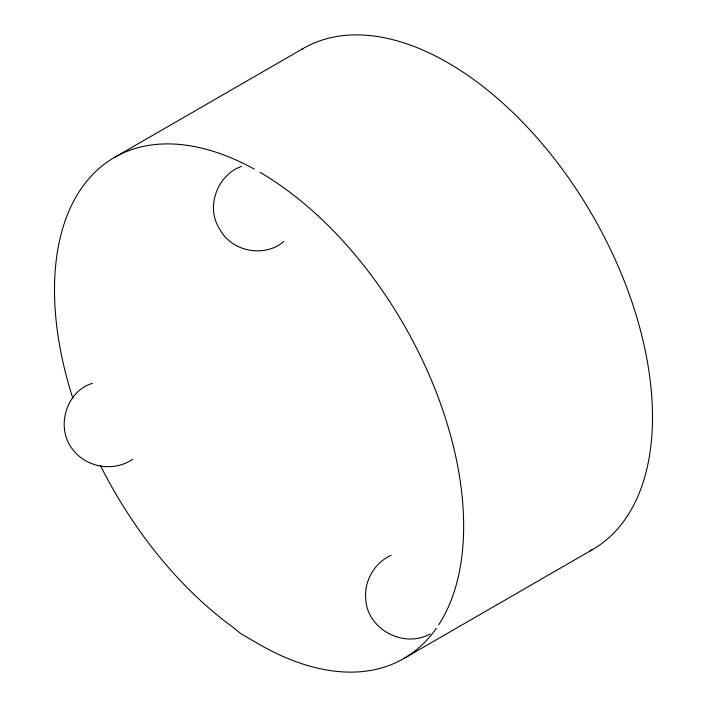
<?xml version="1.0" encoding="UTF-8"?>
<svg xmlns="http://www.w3.org/2000/svg" width="707" height="707" viewBox="0 0 707 707"><rect width="100%" height="100%" fill="white"/><g stroke="black" fill="none" stroke-linecap="round" stroke-linejoin="round"><path stroke-width="1.06" d="M132.677 459.303C113.438 472.373 85.759 467.663 72.052 448.618C55.606 427.01 66.228 391.157 92.361 383.335M283.799 241.449C264.489 258.161 231.507 251.727 219.78 229.183C205.251 207.487 217.137 174.859 241.564 166.384M114.419 157.458L303.259 48.429M403.741 658.571L592.581 549.542M391.157 555.251C374.931 562.613 364.45 580.058 365.669 597.883C366.253 628.823 403.45 648.885 430.015 633.985M301.385 49.543A289.322 167.038 60 0 1 593.049 216.289A289.322 167.038 60 0 1 589.718 551.133M436.246 628.417A289.322 167.038 60 0 1 259.08 644.245L240.946 633.772L232.373 626.809A289.322 167.038 60 0 1 100.571 465.842M72.892 398.421A289.322 167.038 60 0 1 254.308 169.097M259.999 172.322A289.322 167.038 60 0 1 438.632 624.9"/></g></svg>
